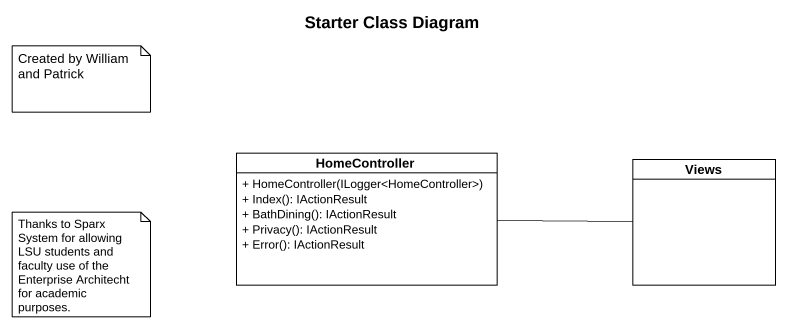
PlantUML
@startuml
title Starter Class Diagram
hide circle
hide empty members
skinparam classAttributeIconSize 0
class HomeController {
  + HomeController(ILogger<HomeController>)
  + Index(): IActionResult
  + BathDining(): IActionResult
  + Privacy(): IActionResult
  + Error(): IActionResult
}
class Views
HomeController -right- Views
note as N1
  Created by William and Patrick
end note
note as N2
  Thanks to Sparx System for allowing LSU students and faculty use of the Enterprise Architecht for academic purposes.
end note
@enduml
